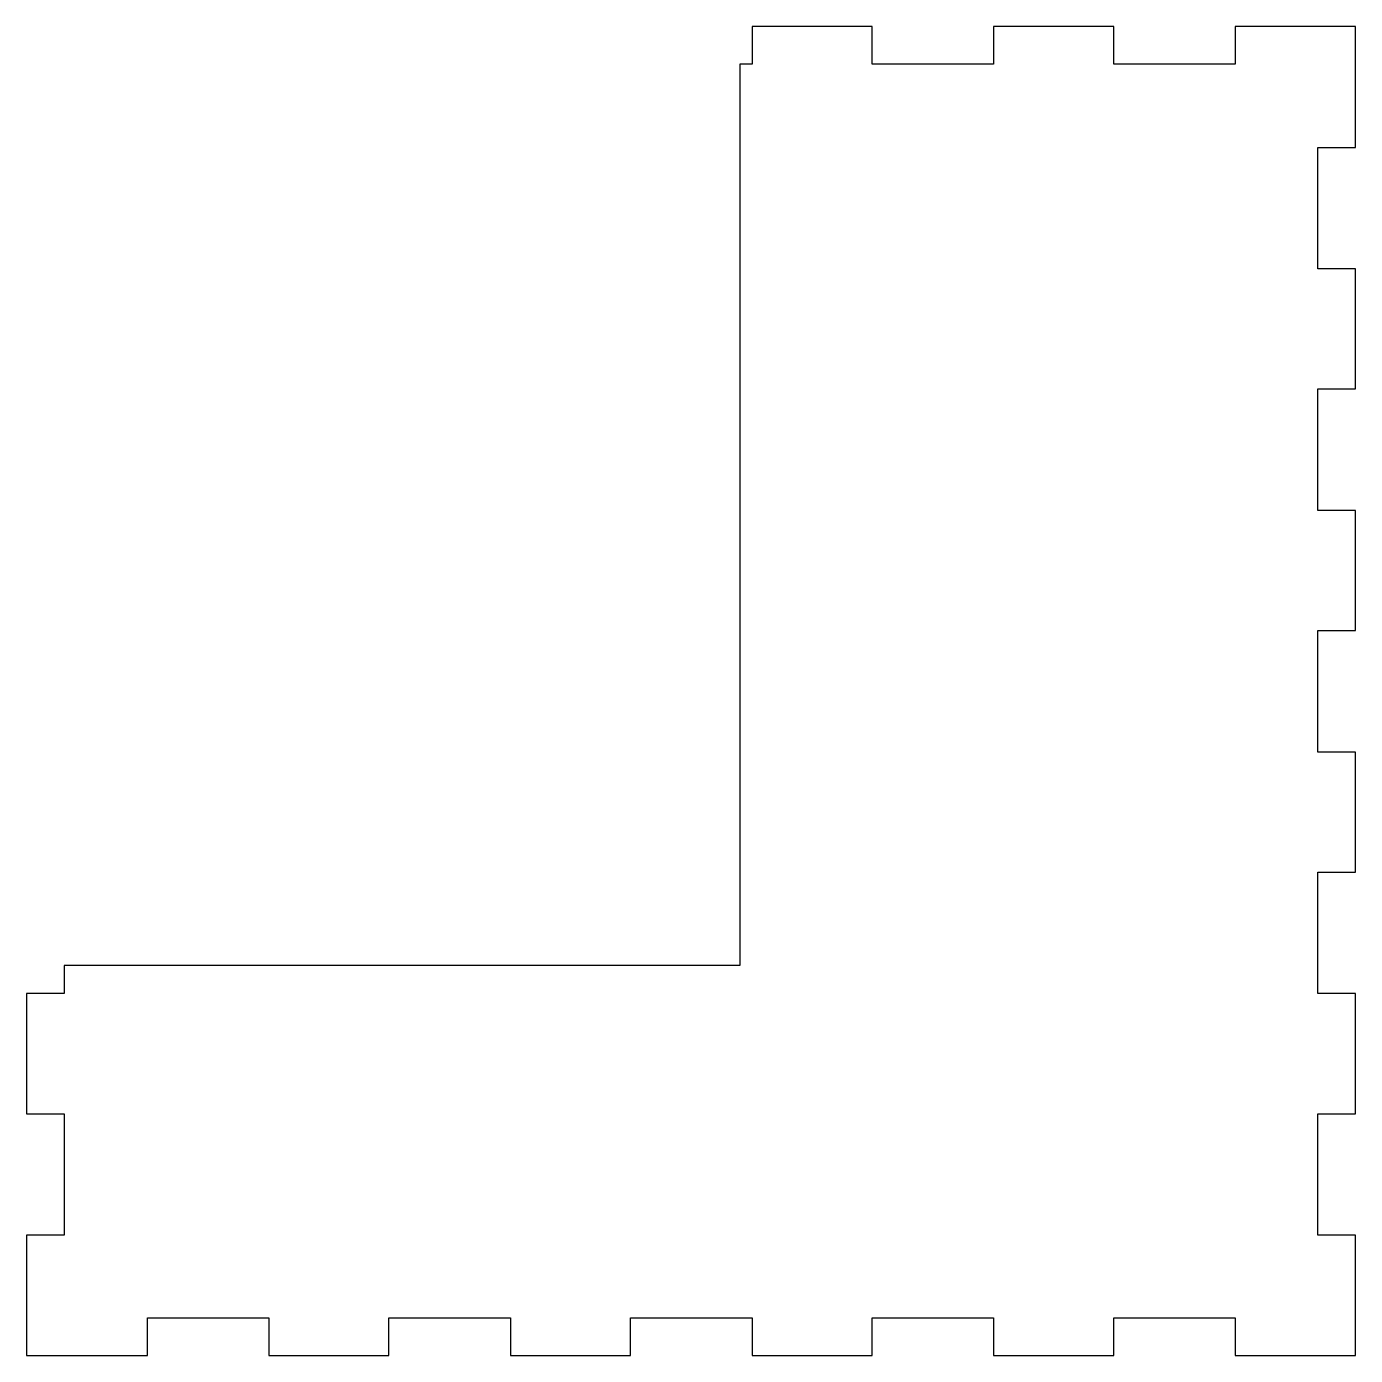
# Model space of a CAD drawing. Header units: metres. Extents: x 0 to 106, y 0 to 106.
import ezdxf

# ---------------------------------------------------------------- set-up
doc = ezdxf.new("R2010")
doc.units = ezdxf.units.M

msp = doc.modelspace()

# ---------------------------------------------------------------- linework, layer by layer
for p, q in [((67.4545, 106), (57.8672, 106)), ((57.8672, 106), (57.8672, 103)), ((67.4545, 103), (67.4545, 106)), ((86.7273, 106), (77.1399, 106)), ((77.1399, 106), (77.1399, 103)), ((86.7273, 103), (86.7273, 106)), ((106, 106), (96.4126, 106)), ((96.4126, 106), (96.4126, 103)), ((106, 96.3636), (106, 106)), ((57.8672, 103), (56.9, 103)), ((56.9, 103), (56.9, 31.1)), ((77.1399, 103), (67.4545, 103)), ((96.4126, 103), (86.7273, 103)), ((103, 86.6783), (103, 96.3636)), ((103, 96.3636), (106, 96.3636)), ((106, 86.6783), (103, 86.6783)), ((106, 77.0909), (106, 86.6783)), ((103, 67.4055), (103, 77.0909)), ((103, 77.0909), (106, 77.0909)), ((106, 67.4055), (103, 67.4055)), ((106, 57.8182), (106, 67.4055)), ((103, 48.1328), (103, 57.8182)), ((103, 57.8182), (106, 57.8182)), ((106, 48.1328), (103, 48.1328)), ((106, 38.5455), (106, 48.1328)), ((103, 28.8601), (103, 38.5455)), ((103, 38.5455), (106, 38.5455)), ((56.9, 31.1), (3, 31.1)), ((3, 31.1), (3, 28.8601)), ((3, 28.8601), (0, 28.8601)), ((0, 28.8601), (0, 19.2727)), ((106, 28.8601), (103, 28.8601)), ((106, 19.2727), (106, 28.8601)), ((0, 19.2727), (3, 19.2727)), ((3, 19.2727), (3, 9.58736)), ((103, 9.58736), (103, 19.2727)), ((103, 19.2727), (106, 19.2727)), ((3, 9.58736), (0, 9.58736)), ((0, 9.58736), (0, 0)), ((106, 9.58736), (103, 9.58736)), ((106, 0), (106, 9.58736)), ((9.63635, 3), (19.3217, 3)), ((9.63635, 0), (9.63635, 3)), ((19.3217, 3), (19.3217, 0)), ((28.9091, 0), (28.9091, 3)), ((28.9091, 3), (38.5945, 3)), ((38.5945, 3), (38.5945, 0)), ((48.1818, 0), (48.1818, 3)), ((48.1818, 3), (57.8672, 3)), ((57.8672, 3), (57.8672, 0)), ((67.4545, 0), (67.4545, 3)), ((67.4545, 3), (77.1399, 3)), ((77.1399, 3), (77.1399, 0)), ((86.7273, 0), (86.7273, 3)), ((86.7273, 3), (96.4126, 3)), ((96.4126, 3), (96.4126, 0)), ((0, 0), (9.63635, 0)), ((19.3217, 0), (28.9091, 0)), ((38.5945, 0), (48.1818, 0)), ((57.8672, 0), (67.4545, 0)), ((77.1399, 0), (86.7273, 0)), ((96.4126, 0), (106, 0))]:
    msp.add_line(p, q)

doc.saveas('drawing.dxf')
